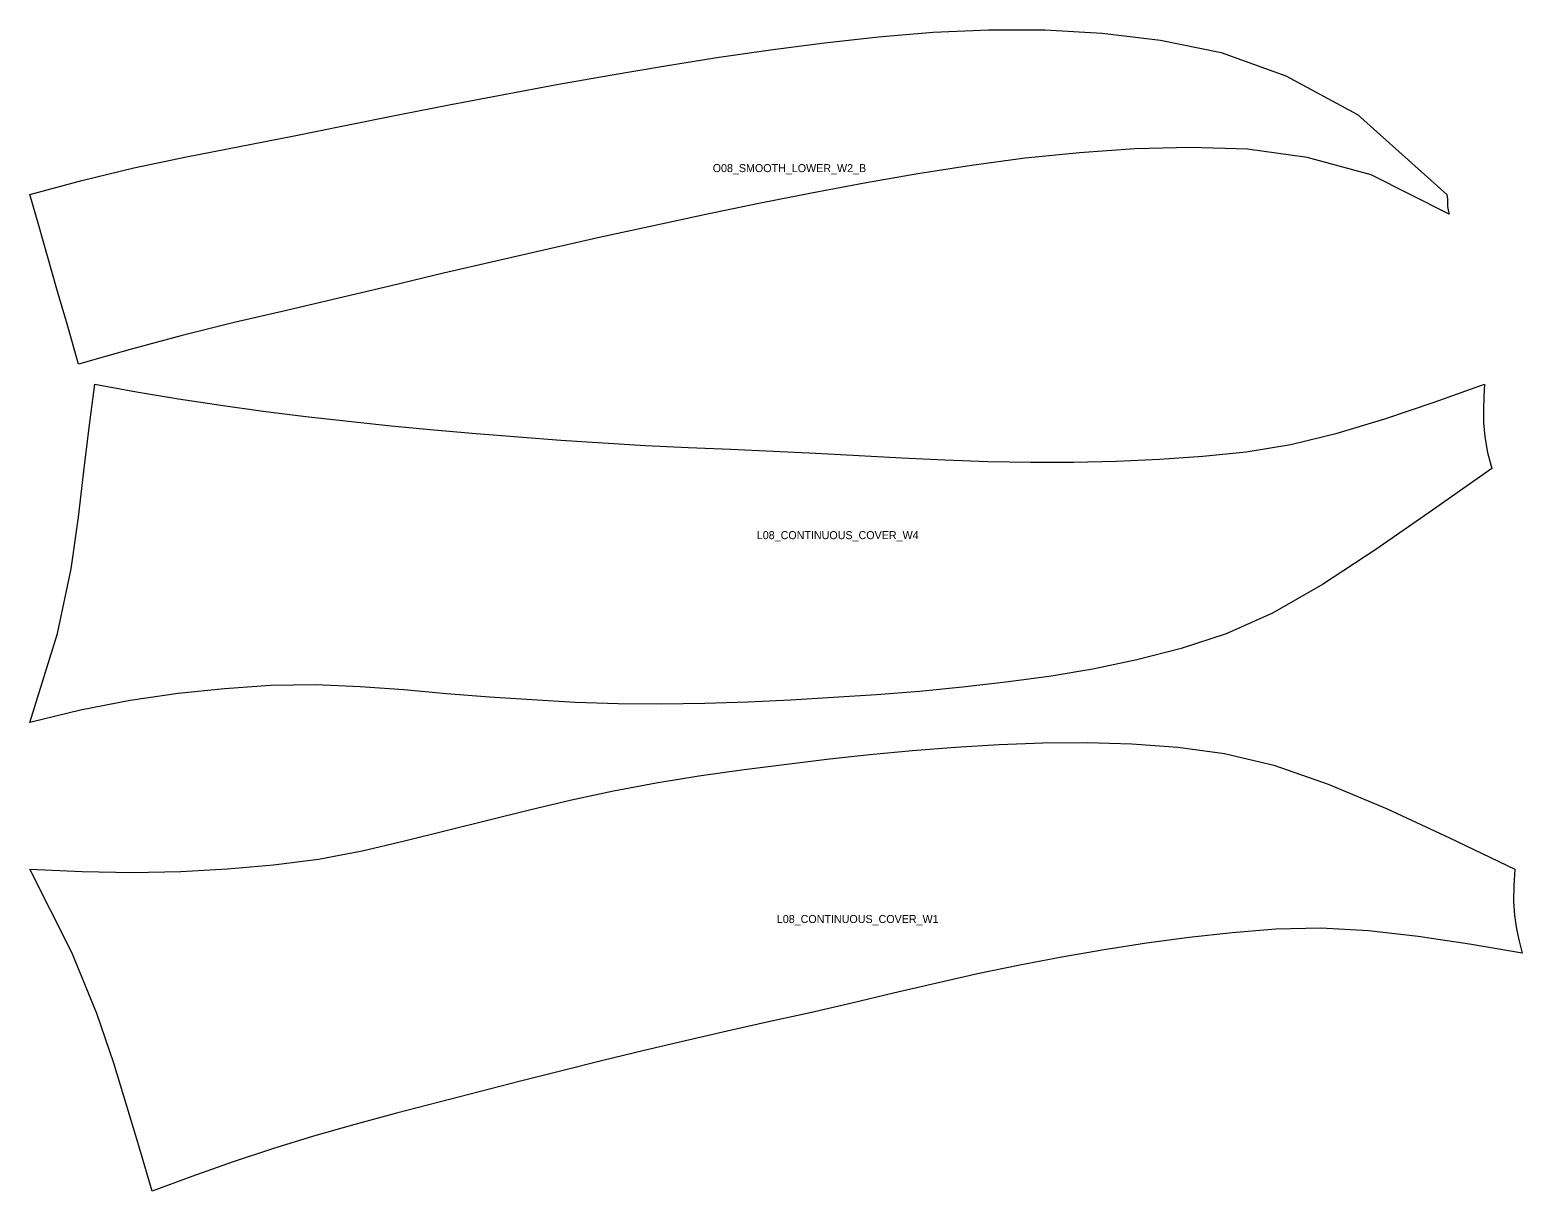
# Model space of a CAD drawing. Header units: millimetres. Extents: x 15 to 11830, y 15 to 1437.
# Drawn here: x 2329 to 3820, y 15 to 1175 of the extents above; entities that cross this region are included whole.
import ezdxf

# ---------------------------------------------------------------- set-up
doc = ezdxf.new("R2010")
doc.units = ezdxf.units.MM

msp = doc.modelspace()

# ---------------------------------------------------------------- linework, layer by layer
for points in [[(2329.1, 1010.7), (2381, 1024.6), (2433.1, 1037.3), (2485.7, 1048.5), (2538.6, 1058.8), (2591.5, 1069), (2644.2, 1079.7), (2697, 1090.3), (2749.8, 1100.7), (2802.8, 1110.8), (2855.8, 1120.5), (2908.9, 1129.9), (2962.2, 1138.9), (3015.6, 1147.5), (3069.2, 1155.3), (3123.1, 1162.3), (3177.3, 1168.2), (3231.9, 1172.8), (3287.2, 1175.2), (3343.4, 1175.1), (3400.6, 1171.8), (3459.1, 1164.9), (3519.5, 1152.6), (3584.3, 1129.4), (3655.8, 1090.6), (3745.3, 1010.7), (3745.7, 1006), (3745.8, 1002.3), (3746, 998.8), (3746.4, 995.1), (3747.6, 991.2), (3669.6, 1030.3), (3605.6, 1047.7), (3546, 1056), (3489, 1057.7), (3433.3, 1056.2), (3378.2, 1052.5), (3323.9, 1046.9), (3270, 1039.8), (3216.5, 1031.3), (3163.3, 1022), (3110.3, 1012.1), (3057.5, 1001.6), (3004.8, 990.7), (2952.2, 979.4), (2899.7, 968), (2847.2, 956.2), (2794.8, 944.2), (2742.5, 932), (2690.2, 919.6), (2638, 907.2), (2585.6, 895), (2533.3, 882.7), (2481.2, 869.8), (2429.4, 855.9), (2377.8, 841.1), (2366.6, 880.2), (2356.2, 916.2), (2346.8, 949.2), (2338.1, 979.8), (2329.1, 1010.7)], [(2393.9, 821.1), (2435.7, 813.7), (2477.7, 806.7), (2519.8, 800.2), (2562.2, 794.4), (2604.8, 789.1), (2647.6, 784.2), (2690.3, 779.7), (2732.7, 775.6), (2775.1, 771.8), (2817.5, 768.5), (2859.8, 765.4), (2902.1, 762.5), (2944.4, 760.1), (2986.9, 758.1), (3029.5, 756.2), (3072, 754.3), (3114.7, 752.3), (3157.5, 749.9), (3200.5, 747.5), (3243.5, 745.5), (3286.5, 744), (3329.4, 743.4), (3372.2, 743.4), (3415.1, 744.3), (3458.1, 746.3), (3501.3, 749.3), (3544.8, 753.7), (3589.3, 761), (3635.5, 772.3), (3683.3, 786.6), (3732.6, 803.1), (3782.8, 821.1), (3782.2, 808.7), (3781.8, 795.9), (3781.9, 782.6), (3783.1, 768.5), (3785.9, 753.1), (3790, 737), (3730.8, 695.2), (3674.3, 655.9), (3620.9, 621), (3571, 592.3), (3524.5, 571.8), (3479.7, 557.3), (3435.4, 545.7), (3391.5, 536.6), (3347.9, 529.3), (3304.5, 523.4), (3261.2, 518.4), (3218.1, 514.3), (3175.2, 510.9), (3132.3, 508.1), (3089.5, 505.6), (3046.6, 503.5), (3003.6, 502.1), (2960.4, 501.6), (2917.1, 501.9), (2874, 503.3), (2831.1, 505.7), (2788.4, 508.6), (2745.6, 512), (2702.7, 515.7), (2659.3, 518.9), (2614.9, 520.7), (2569.6, 520.1), (2523.7, 517), (2477.2, 512.3), (2429.3, 505.3), (2379.8, 495.6), (2329.1, 483.3), (2356.8, 572.2), (2370.3, 636.9), (2377.6, 688.5), (2383, 734.2), (2388.3, 778), (2393.9, 821.1)], [(2329.1, 336.7), (2381.2, 334.4), (2431.7, 333.3), (2480.1, 334.3), (2526.7, 337.1), (2572.6, 341), (2617.5, 346.8), (2661.1, 354.9), (2703.5, 364.9), (2745.3, 375.4), (2786.9, 385.8), (2828.5, 396.1), (2870.3, 405.9), (2912.5, 414.8), (2955.1, 422.8), (2997.7, 429.8), (3040.3, 435.9), (3082.9, 441.4), (3125.5, 446.5), (3168.2, 451.2), (3211.1, 455.3), (3254.2, 458.6), (3297.7, 461.1), (3341.5, 462.8), (3385.7, 463.3), (3430.5, 462), (3476.2, 458.5), (3522.9, 452.3), (3572.3, 440.6), (3626.6, 421.6), (3685.4, 396.8), (3747.9, 367.9), (3813.2, 336.7), (3812.2, 320.1), (3811.9, 304.5), (3812.9, 290.4), (3814.8, 277.2), (3817.4, 264.7), (3820.5, 252.6), (3767.8, 261.9), (3716.5, 269.5), (3666.8, 275.1), (3619.4, 277.7), (3574.4, 276.7), (3530.7, 273.2), (3487.7, 268.4), (3445, 262.7), (3402.6, 256.1), (3360.4, 248.8), (3318.3, 240.8), (3276.2, 232), (3234.2, 222.6), (3192.2, 212.7), (3150.5, 202.9), (3108.9, 193.3), (3067.3, 184.1), (3025.8, 174.8), (2984.3, 165.3), (2943, 155.6), (2901.8, 145.4), (2860.7, 135.1), (2819.5, 124.8), (2778.2, 114.3), (2736.9, 103.6), (2695.4, 92.8), (2653.9, 81.6), (2612.5, 69.8), (2571.7, 57.2), (2531.2, 43.9), (2491, 29.7), (2451.2, 15), (2438.9, 56.8), (2426.4, 99), (2412.9, 143), (2396.1, 192.4), (2370.9, 253.5), (2329.1, 336.7)]]:
    msp.add_lwpolyline(points, close=True)

# ---------------------------------------------------------------- texts
for s, p in [('O08_SMOOTH_LOWER_W2_B', (3011.5, 1033.1)), ('L08_CONTINUOUS_COVER_W4', (3055.6, 666.4)), ('L08_CONTINUOUS_COVER_W1', (3075.6, 282.9))]:
    msp.add_text(s, height=8).set_placement(p)

doc.saveas('drawing.dxf')
